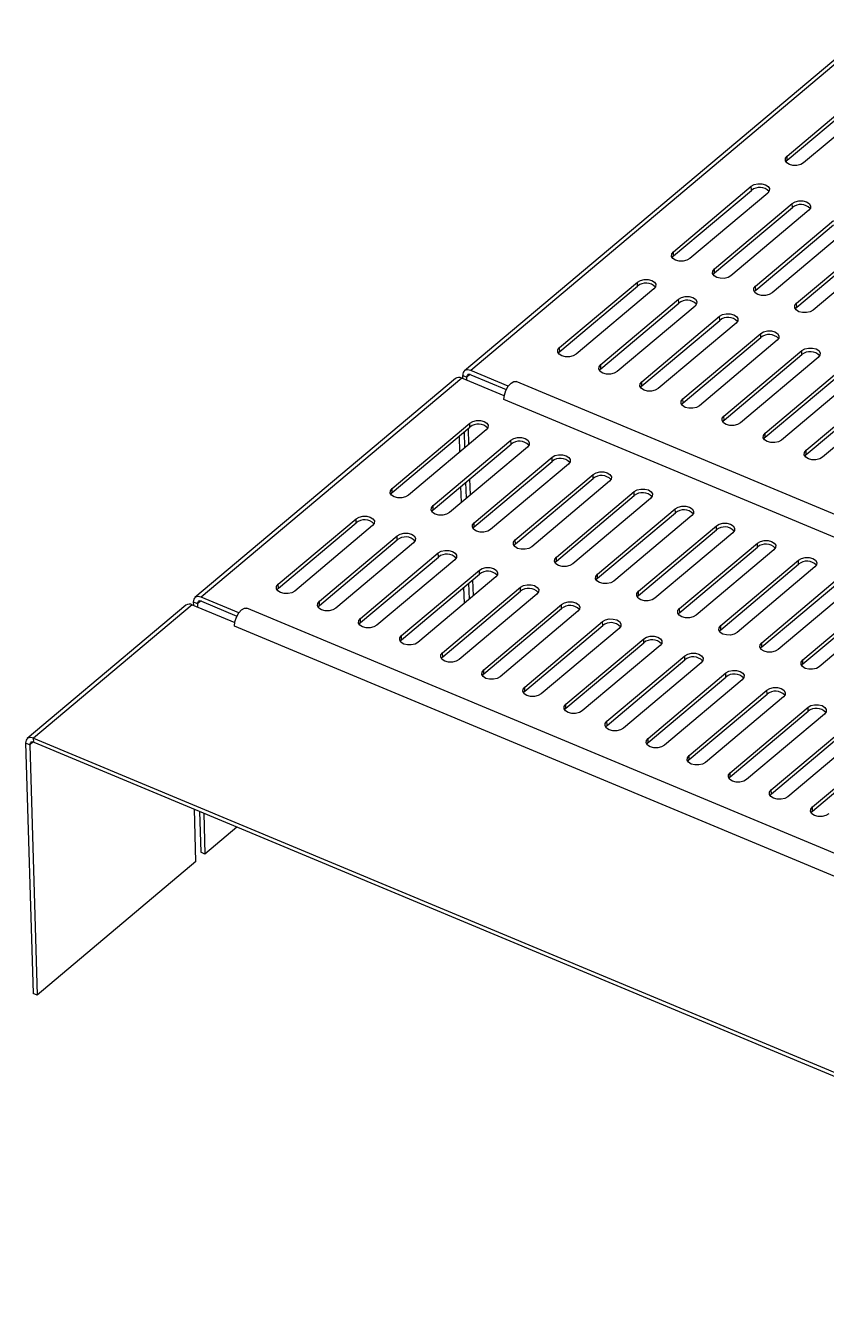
# Model space of a CAD drawing. Extents: x 0 to 841, y 0 to 594.
# Drawn here: x 643.5 to 682.9, y 123.4 to 186.5 of the extents above; entities that cross this region are included whole.
import ezdxf

# ---------------------------------------------------------------- set-up
doc = ezdxf.new("R2010")
doc.units = 0
doc.layers.get('0').update_dxf_attribs({"linetype": 'CONTINUOUS'})

msp = doc.modelspace()

# ---------------------------------------------------------------- linework, layer by layer
at = {"color": 7, "linetype": 'CONTINUOUS'}
for p, q in [((685.252, 186.435), (665.088, 169.473)), ((685.562, 186.452), (665.398, 169.491)), ((680.959, 180.038), (684.785, 183.257)), ((680.965, 179.838), (684.791, 183.057)), ((685.593, 182.92), (681.767, 179.701)), ((680.895, 179.756), (680.965, 179.838)), ((680.965, 179.838), (680.959, 180.038)), ((675.366, 175.334), (679.193, 178.553)), ((679.199, 178.352), (679.193, 178.553)), ((675.372, 175.133), (679.199, 178.352)), ((680.001, 178.216), (676.174, 174.997)), ((677.386, 174.491), (681.212, 177.71)), ((677.392, 174.291), (681.218, 177.51)), ((682.02, 177.373), (678.194, 174.154)), ((681.218, 177.51), (681.212, 177.71)), ((679.406, 173.648), (683.232, 176.867)), ((679.412, 173.448), (683.238, 176.667)), ((684.04, 176.53), (680.214, 173.311)), ((681.426, 172.805), (685.252, 176.024)), ((675.372, 175.133), (675.366, 175.334)), ((681.432, 172.605), (685.258, 175.824)), ((686.06, 175.687), (682.234, 172.468)), ((675.302, 175.051), (675.372, 175.133)), ((677.322, 174.208), (677.392, 174.291)), ((677.392, 174.291), (677.386, 174.491)), ((669.773, 170.629), (673.6, 173.848)), ((669.779, 170.429), (673.606, 173.648)), ((674.408, 173.511), (670.581, 170.292)), ((673.606, 173.648), (673.6, 173.848)), ((679.342, 173.365), (679.412, 173.448)), ((679.412, 173.448), (679.406, 173.648)), ((671.793, 169.786), (675.62, 173.005)), ((675.626, 172.805), (675.62, 173.005)), ((671.799, 169.586), (675.626, 172.805)), ((676.428, 172.668), (672.601, 169.449)), ((681.362, 172.523), (681.432, 172.605)), ((681.432, 172.605), (681.426, 172.805)), ((673.813, 168.943), (677.64, 172.162)), ((673.819, 168.743), (677.646, 171.962)), ((678.448, 171.825), (674.621, 168.606)), ((677.646, 171.962), (677.64, 172.162)), ((675.833, 168.101), (679.659, 171.32)), ((675.839, 167.9), (679.665, 171.119)), ((680.467, 170.983), (676.641, 167.764)), ((679.665, 171.119), (679.659, 171.32)), ((669.709, 170.346), (669.779, 170.429)), ((669.779, 170.429), (669.773, 170.629)), ((677.853, 167.258), (681.679, 170.477)), ((681.685, 170.277), (681.679, 170.477)), ((671.799, 169.586), (671.793, 169.786)), ((677.859, 167.058), (681.685, 170.277)), ((682.487, 170.14), (678.661, 166.921)), ((664.647, 169.102), (651.842, 158.33)), ((664.957, 169.119), (652.152, 158.348)), ((667.046, 168.247), (664.957, 169.119)), ((665.006, 169.259), (665.208, 169.175)), ((665.011, 169.097), (665.006, 169.259)), ((665.362, 169.304), (665.208, 169.175)), ((665.213, 169.012), (665.208, 169.175)), ((667.244, 168.721), (665.398, 169.491)), ((665.404, 169.291), (667.151, 168.562)), ((671.729, 169.503), (671.799, 169.586)), ((679.873, 166.415), (683.699, 169.634)), ((679.879, 166.215), (683.705, 169.434)), ((684.507, 169.297), (680.681, 166.078)), ((748.034, 135.413), (667.64, 168.955)), ((673.749, 168.661), (673.819, 168.743)), ((673.819, 168.743), (673.813, 168.943)), ((681.893, 165.572), (685.719, 168.791)), ((681.899, 165.372), (685.725, 168.591)), ((686.527, 168.454), (682.701, 165.235)), ((747.425, 134.527), (667.031, 168.068)), ((675.769, 167.818), (675.839, 167.9)), ((675.839, 167.9), (675.833, 168.101)), ((677.859, 167.058), (677.853, 167.258)), ((661.531, 163.696), (665.358, 166.915)), ((661.537, 163.495), (665.363, 166.714)), ((666.165, 166.578), (662.339, 163.359)), ((665.307, 165.856), (665.284, 166.647)), ((665.363, 166.714), (665.358, 166.915)), ((677.789, 166.975), (677.859, 167.058)), ((663.551, 162.853), (667.377, 166.072)), ((663.557, 162.653), (667.383, 165.872)), ((664.866, 165.484), (664.842, 166.276)), ((665.113, 165.692), (665.089, 166.484)), ((667.383, 165.872), (667.377, 166.072)), ((679.809, 166.132), (679.879, 166.215)), ((679.879, 166.215), (679.873, 166.415)), ((668.185, 165.735), (664.359, 162.516)), ((681.829, 165.29), (681.899, 165.372)), ((681.899, 165.372), (681.893, 165.572)), ((665.571, 162.01), (669.397, 165.229)), ((665.577, 161.81), (669.403, 165.029)), ((670.205, 164.892), (666.379, 161.673)), ((669.403, 165.029), (669.397, 165.229)), ((665.187, 163.213), (665.163, 164.004)), ((665.382, 163.376), (665.358, 164.168)), ((667.591, 161.167), (671.417, 164.386)), ((667.597, 160.967), (671.423, 164.186)), ((672.225, 164.049), (668.399, 160.83)), ((671.423, 164.186), (671.417, 164.386)), ((661.467, 163.413), (661.537, 163.495)), ((661.537, 163.495), (661.531, 163.696)), ((664.94, 163.005), (664.916, 163.796)), ((669.611, 160.325), (673.437, 163.544)), ((673.443, 163.343), (673.437, 163.544)), ((663.557, 162.653), (663.551, 162.853)), ((669.617, 160.124), (673.443, 163.343)), ((674.245, 163.207), (670.419, 159.988)), ((655.938, 158.991), (659.765, 162.21)), ((659.771, 162.01), (659.765, 162.21)), ((663.487, 162.57), (663.557, 162.653)), ((671.631, 159.482), (675.457, 162.701)), ((671.636, 159.282), (675.463, 162.501)), ((676.265, 162.364), (672.438, 159.145)), ((675.463, 162.501), (675.457, 162.701)), ((655.944, 158.791), (659.771, 162.01)), ((660.573, 161.873), (656.746, 158.654)), ((665.507, 161.727), (665.577, 161.81)), ((665.577, 161.81), (665.571, 162.01)), ((673.65, 158.639), (677.477, 161.858)), ((673.656, 158.439), (677.483, 161.658)), ((678.285, 161.521), (674.458, 158.302)), ((677.483, 161.658), (677.477, 161.858)), ((657.958, 158.148), (661.785, 161.367)), ((657.964, 157.948), (661.791, 161.167)), ((662.593, 161.03), (658.766, 157.811)), ((661.791, 161.167), (661.785, 161.367)), ((667.527, 160.885), (667.597, 160.967)), ((667.597, 160.967), (667.591, 161.167)), ((675.67, 157.796), (679.497, 161.015)), ((679.503, 160.815), (679.497, 161.015)), ((659.978, 157.305), (663.804, 160.524)), ((659.984, 157.105), (663.81, 160.324)), ((663.81, 160.324), (663.804, 160.524)), ((669.617, 160.124), (669.611, 160.325)), ((675.676, 157.596), (679.503, 160.815)), ((680.305, 160.678), (676.478, 157.459)), ((664.612, 160.187), (660.786, 156.968)), ((661.998, 156.463), (665.824, 159.682)), ((665.83, 159.482), (665.824, 159.682)), ((669.547, 160.042), (669.617, 160.124)), ((677.69, 156.954), (681.517, 160.173)), ((677.696, 156.753), (681.523, 159.972)), ((682.325, 159.836), (678.498, 156.616)), ((681.523, 159.972), (681.517, 160.173)), ((655.944, 158.791), (655.938, 158.991)), ((662.004, 156.262), (665.83, 159.482)), ((666.632, 159.345), (662.806, 156.126)), ((665.335, 158.254), (665.312, 159.045)), ((665.53, 158.417), (665.506, 159.209)), ((671.567, 159.199), (671.636, 159.282)), ((671.636, 159.282), (671.631, 159.482)), ((679.71, 156.111), (683.537, 159.33)), ((679.716, 155.911), (683.543, 159.13)), ((684.345, 158.993), (680.518, 155.774)), ((653.997, 157.578), (652.152, 158.348)), ((655.874, 158.708), (655.944, 158.791)), ((664.018, 155.62), (667.844, 158.839)), ((664.024, 155.42), (667.85, 158.639)), ((668.652, 158.502), (664.826, 155.283)), ((665.088, 158.046), (665.065, 158.837)), ((667.85, 158.639), (667.844, 158.839)), ((673.586, 158.356), (673.656, 158.439)), ((673.656, 158.439), (673.65, 158.639)), ((681.73, 155.268), (685.557, 158.487)), ((651.4, 157.959), (643.6, 151.397)), ((651.71, 157.977), (643.91, 151.415)), ((651.71, 157.977), (653.8, 157.105)), ((651.962, 158.032), (651.76, 158.116)), ((651.76, 158.116), (651.765, 157.954)), ((652.115, 158.161), (651.962, 158.032)), ((651.962, 158.032), (651.967, 157.87)), ((652.158, 158.148), (653.905, 157.419)), ((734.787, 124.27), (654.394, 157.812)), ((657.894, 157.865), (657.964, 157.948)), ((657.964, 157.948), (657.958, 158.148)), ((666.038, 154.777), (669.864, 157.996)), ((666.044, 154.577), (669.87, 157.796)), ((669.87, 157.796), (669.864, 157.996)), ((675.676, 157.596), (675.67, 157.796)), ((681.736, 155.068), (685.563, 158.287)), ((686.365, 158.15), (682.538, 154.931)), ((659.914, 157.023), (659.984, 157.105)), ((659.984, 157.105), (659.978, 157.305)), ((670.672, 157.659), (666.846, 154.44)), ((668.058, 153.934), (671.884, 157.153)), ((671.89, 156.953), (671.884, 157.153)), ((675.606, 157.514), (675.676, 157.596)), ((734.179, 123.384), (653.785, 156.926)), ((662.004, 156.262), (661.998, 156.463)), ((668.064, 153.734), (671.89, 156.953)), ((672.692, 156.816), (668.866, 153.597)), ((677.626, 156.671), (677.696, 156.753)), ((677.696, 156.753), (677.69, 156.954)), ((661.934, 156.18), (662.004, 156.262)), ((670.078, 153.092), (673.904, 156.311)), ((670.083, 152.891), (673.91, 156.11)), ((674.712, 155.974), (670.885, 152.755)), ((673.91, 156.11), (673.904, 156.311)), ((679.646, 155.828), (679.716, 155.911)), ((679.716, 155.911), (679.71, 156.111)), ((663.954, 155.337), (664.024, 155.42)), ((664.024, 155.42), (664.018, 155.62)), ((672.097, 152.249), (675.924, 155.468)), ((672.103, 152.049), (675.93, 155.268)), ((675.93, 155.268), (675.924, 155.468)), ((681.736, 155.068), (681.73, 155.268)), ((665.974, 154.494), (666.044, 154.577)), ((666.044, 154.577), (666.038, 154.777)), ((676.732, 155.131), (672.905, 151.912)), ((674.117, 151.406), (677.944, 154.625)), ((677.95, 154.425), (677.944, 154.625)), ((681.666, 154.985), (681.736, 155.068)), ((668.064, 153.734), (668.058, 153.934)), ((674.123, 151.206), (677.95, 154.425)), ((678.752, 154.288), (674.925, 151.069)), ((667.994, 153.652), (668.064, 153.734)), ((676.137, 150.563), (679.964, 153.782)), ((676.143, 150.363), (679.97, 153.582)), ((680.772, 153.445), (676.945, 150.226)), ((679.97, 153.582), (679.964, 153.782)), ((670.014, 152.809), (670.083, 152.891)), ((670.083, 152.891), (670.078, 153.092)), ((678.157, 149.721), (681.984, 152.94)), ((678.163, 149.52), (681.99, 152.739)), ((681.99, 152.739), (681.984, 152.94)), ((672.033, 151.966), (672.103, 152.049)), ((672.103, 152.049), (672.097, 152.249)), ((682.792, 152.603), (678.965, 149.384)), ((680.177, 148.878), (684.004, 152.097)), ((643.91, 151.415), (685.419, 134.096)), ((643.916, 151.215), (643.91, 151.415)), ((674.123, 151.206), (674.117, 151.406)), ((680.183, 148.678), (684.01, 151.897)), ((684.812, 151.76), (680.985, 148.541)), ((643.518, 151.183), (643.72, 151.099)), ((643.518, 151.183), (643.886, 138.872)), ((643.873, 151.228), (643.72, 151.099)), ((643.72, 151.099), (644.088, 138.788)), ((643.916, 151.215), (685.425, 133.896)), ((674.053, 151.123), (674.123, 151.206)), ((682.197, 148.035), (686.024, 151.254)), ((682.203, 147.835), (686.03, 151.054)), ((676.073, 150.281), (676.143, 150.363)), ((676.143, 150.363), (676.137, 150.563)), ((678.093, 149.438), (678.163, 149.52)), ((678.163, 149.52), (678.157, 149.721)), ((680.183, 148.678), (680.177, 148.878)), ((680.113, 148.595), (680.183, 148.678)), ((651.889, 145.35), (651.812, 147.92)), ((652.068, 147.813), (652.128, 145.806)), ((652.27, 147.729), (652.33, 145.721)), ((682.133, 147.752), (682.203, 147.835)), ((682.203, 147.835), (682.197, 148.035)), ((653.906, 147.047), (652.33, 145.721)), ((652.33, 145.721), (652.128, 145.806)), ((651.889, 145.35), (644.088, 138.788)), ((644.088, 138.788), (643.886, 138.872))]:
    msp.add_line(p, q, dxfattribs=at)
at = {"color": 7, "linetype": 'CONTINUOUS', "flags": 128}
for points in [[(681.767, 179.701), (681.623, 179.619), (681.44, 179.576), (681.245, 179.577), (681.068, 179.622), (680.936, 179.706), (680.869, 179.814), (680.877, 179.931), (680.959, 180.038)], [(679.193, 178.553), (679.336, 178.635), (679.519, 178.678), (679.714, 178.677), (679.891, 178.632), (680.023, 178.548), (680.09, 178.44), (680.082, 178.323), (680.001, 178.216)], [(681.212, 177.71), (681.356, 177.792), (681.539, 177.836), (681.734, 177.835), (681.911, 177.789), (682.043, 177.706), (682.11, 177.597), (682.102, 177.48), (682.02, 177.373)], [(676.174, 174.997), (676.03, 174.915), (675.847, 174.871), (675.652, 174.872), (675.475, 174.917), (675.343, 175.001), (675.276, 175.109), (675.284, 175.226), (675.366, 175.334)], [(678.194, 174.154), (678.05, 174.072), (677.867, 174.028), (677.672, 174.029), (677.495, 174.075), (677.363, 174.158), (677.296, 174.266), (677.304, 174.383), (677.386, 174.491)], [(673.6, 173.848), (673.743, 173.93), (673.926, 173.974), (674.121, 173.973), (674.298, 173.927), (674.43, 173.844), (674.497, 173.735), (674.49, 173.618), (674.408, 173.511)], [(680.214, 173.311), (680.07, 173.229), (679.887, 173.185), (679.692, 173.186), (679.515, 173.232), (679.383, 173.315), (679.316, 173.424), (679.324, 173.541), (679.406, 173.648)], [(675.62, 173.005), (675.763, 173.087), (675.946, 173.131), (676.141, 173.13), (676.318, 173.084), (676.45, 173.001), (676.517, 172.893), (676.509, 172.776), (676.428, 172.668)], [(677.64, 172.162), (677.783, 172.244), (677.966, 172.288), (678.161, 172.287), (678.338, 172.241), (678.47, 172.158), (678.537, 172.05), (678.529, 171.933), (678.448, 171.825)], [(682.234, 172.468), (682.09, 172.386), (681.907, 172.343), (681.712, 172.344), (681.535, 172.389), (681.403, 172.473), (681.336, 172.581), (681.344, 172.698), (681.426, 172.805)], [(679.659, 171.32), (679.803, 171.402), (679.986, 171.445), (680.181, 171.444), (680.358, 171.399), (680.49, 171.315), (680.557, 171.207), (680.549, 171.09), (680.467, 170.983)], [(670.581, 170.292), (670.438, 170.21), (670.254, 170.166), (670.06, 170.167), (669.883, 170.213), (669.75, 170.296), (669.683, 170.404), (669.691, 170.521), (669.773, 170.629)], [(681.679, 170.477), (681.823, 170.559), (682.006, 170.603), (682.201, 170.602), (682.378, 170.556), (682.51, 170.473), (682.577, 170.364), (682.569, 170.247), (682.487, 170.14)], [(672.601, 169.449), (672.457, 169.367), (672.274, 169.323), (672.08, 169.324), (671.903, 169.37), (671.77, 169.453), (671.703, 169.562), (671.711, 169.679), (671.793, 169.786)], [(665.398, 169.491), (665.32, 169.516), (665.244, 169.525), (665.176, 169.517), (665.116, 169.493), (665.068, 169.453), (665.032, 169.399), (665.012, 169.334), (665.006, 169.259)], [(665.404, 169.291), (665.365, 169.303), (665.327, 169.308), (665.293, 169.304), (665.263, 169.292), (665.239, 169.272), (665.221, 169.245), (665.211, 169.212), (665.208, 169.175)], [(667.031, 168.068), (667.054, 168.284), (667.128, 168.513), (667.245, 168.722), (667.384, 168.878), (667.526, 168.959), (667.64, 168.955)], [(674.621, 168.606), (674.477, 168.524), (674.294, 168.481), (674.099, 168.482), (673.922, 168.527), (673.79, 168.611), (673.723, 168.719), (673.731, 168.836), (673.813, 168.943)], [(676.641, 167.764), (676.497, 167.682), (676.314, 167.638), (676.119, 167.639), (675.942, 167.684), (675.81, 167.768), (675.743, 167.876), (675.751, 167.993), (675.833, 168.101)], [(678.661, 166.921), (678.517, 166.839), (678.334, 166.795), (678.139, 166.796), (677.962, 166.842), (677.83, 166.925), (677.763, 167.033), (677.771, 167.15), (677.853, 167.258)], [(665.358, 166.915), (665.501, 166.997), (665.684, 167.04), (665.879, 167.039), (666.056, 166.994), (666.188, 166.91), (666.255, 166.802), (666.247, 166.685), (666.165, 166.578)], [(667.377, 166.072), (667.521, 166.154), (667.704, 166.198), (667.899, 166.197), (668.076, 166.151), (668.208, 166.068), (668.275, 165.959), (668.267, 165.842), (668.185, 165.735)], [(680.681, 166.078), (680.537, 165.996), (680.354, 165.952), (680.159, 165.953), (679.982, 165.999), (679.85, 166.082), (679.783, 166.191), (679.791, 166.308), (679.873, 166.415)], [(669.397, 165.229), (669.541, 165.311), (669.724, 165.355), (669.919, 165.354), (670.096, 165.308), (670.228, 165.225), (670.295, 165.117), (670.287, 165), (670.205, 164.892)], [(682.701, 165.235), (682.557, 165.153), (682.374, 165.11), (682.179, 165.111), (682.002, 165.156), (681.87, 165.24), (681.803, 165.348), (681.811, 165.465), (681.893, 165.572)], [(671.417, 164.386), (671.561, 164.468), (671.744, 164.512), (671.939, 164.511), (672.116, 164.465), (672.248, 164.382), (672.315, 164.274), (672.307, 164.157), (672.225, 164.049)], [(662.339, 163.359), (662.195, 163.277), (662.012, 163.233), (661.817, 163.234), (661.64, 163.279), (661.508, 163.363), (661.441, 163.471), (661.449, 163.588), (661.531, 163.696)], [(673.437, 163.544), (673.581, 163.626), (673.764, 163.669), (673.959, 163.668), (674.136, 163.623), (674.268, 163.539), (674.335, 163.431), (674.327, 163.314), (674.245, 163.207)], [(664.359, 162.516), (664.215, 162.434), (664.032, 162.39), (663.837, 162.391), (663.66, 162.437), (663.528, 162.52), (663.461, 162.628), (663.469, 162.745), (663.551, 162.853)], [(675.457, 162.701), (675.601, 162.783), (675.784, 162.827), (675.979, 162.826), (676.156, 162.78), (676.288, 162.697), (676.355, 162.588), (676.347, 162.471), (676.265, 162.364)], [(659.765, 162.21), (659.908, 162.292), (660.091, 162.336), (660.286, 162.335), (660.463, 162.289), (660.595, 162.206), (660.662, 162.097), (660.654, 161.98), (660.573, 161.873)], [(661.785, 161.367), (661.928, 161.449), (662.111, 161.493), (662.306, 161.492), (662.483, 161.446), (662.615, 161.363), (662.682, 161.255), (662.674, 161.138), (662.593, 161.03)], [(666.379, 161.673), (666.235, 161.591), (666.052, 161.547), (665.857, 161.548), (665.68, 161.594), (665.548, 161.677), (665.481, 161.786), (665.489, 161.903), (665.571, 162.01)], [(677.477, 161.858), (677.621, 161.94), (677.804, 161.984), (677.999, 161.983), (678.176, 161.937), (678.308, 161.854), (678.375, 161.745), (678.367, 161.629), (678.285, 161.521)], [(668.399, 160.83), (668.255, 160.748), (668.072, 160.705), (667.877, 160.706), (667.7, 160.751), (667.568, 160.835), (667.501, 160.943), (667.509, 161.06), (667.591, 161.167)], [(679.497, 161.015), (679.641, 161.097), (679.824, 161.141), (680.018, 161.14), (680.195, 161.094), (680.328, 161.011), (680.395, 160.903), (680.387, 160.786), (680.305, 160.678)], [(663.804, 160.524), (663.948, 160.606), (664.131, 160.65), (664.326, 160.649), (664.503, 160.604), (664.635, 160.52), (664.702, 160.412), (664.694, 160.295), (664.612, 160.187)], [(670.419, 159.988), (670.275, 159.906), (670.092, 159.862), (669.897, 159.863), (669.72, 159.908), (669.588, 159.992), (669.521, 160.1), (669.529, 160.217), (669.611, 160.325)], [(681.517, 160.173), (681.66, 160.255), (681.844, 160.298), (682.038, 160.297), (682.215, 160.252), (682.348, 160.168), (682.415, 160.06), (682.407, 159.943), (682.325, 159.836)], [(665.824, 159.682), (665.968, 159.764), (666.151, 159.807), (666.346, 159.806), (666.523, 159.761), (666.655, 159.677), (666.722, 159.569), (666.714, 159.452), (666.632, 159.345)], [(656.746, 158.654), (656.602, 158.572), (656.419, 158.528), (656.225, 158.529), (656.048, 158.575), (655.915, 158.658), (655.848, 158.766), (655.856, 158.883), (655.938, 158.991)], [(667.844, 158.839), (667.988, 158.921), (668.171, 158.965), (668.366, 158.964), (668.543, 158.918), (668.675, 158.835), (668.742, 158.726), (668.734, 158.609), (668.652, 158.502)], [(672.438, 159.145), (672.295, 159.063), (672.112, 159.019), (671.917, 159.02), (671.74, 159.066), (671.608, 159.149), (671.541, 159.257), (671.549, 159.374), (671.631, 159.482)], [(652.152, 158.348), (652.073, 158.373), (651.998, 158.382), (651.929, 158.374), (651.87, 158.35), (651.821, 158.31), (651.786, 158.257), (651.765, 158.191), (651.76, 158.116)], [(674.458, 158.302), (674.315, 158.22), (674.132, 158.176), (673.937, 158.177), (673.76, 158.223), (673.628, 158.306), (673.561, 158.415), (673.569, 158.532), (673.65, 158.639)], [(652.158, 158.148), (652.118, 158.16), (652.081, 158.165), (652.047, 158.161), (652.017, 158.149), (651.992, 158.129), (651.975, 158.102), (651.964, 158.069), (651.962, 158.032)], [(653.785, 156.926), (653.807, 157.141), (653.882, 157.37), (653.998, 157.579), (654.138, 157.736), (654.28, 157.816), (654.394, 157.812)], [(658.766, 157.811), (658.622, 157.729), (658.439, 157.685), (658.244, 157.686), (658.067, 157.732), (657.935, 157.815), (657.868, 157.924), (657.876, 158.041), (657.958, 158.148)], [(669.864, 157.996), (670.008, 158.078), (670.191, 158.122), (670.386, 158.121), (670.563, 158.075), (670.695, 157.992), (670.762, 157.884), (670.754, 157.767), (670.672, 157.659)], [(676.478, 157.459), (676.335, 157.377), (676.152, 157.334), (675.957, 157.335), (675.78, 157.38), (675.648, 157.464), (675.581, 157.572), (675.588, 157.689), (675.67, 157.796)], [(660.786, 156.968), (660.642, 156.886), (660.459, 156.843), (660.264, 156.844), (660.087, 156.889), (659.955, 156.973), (659.888, 157.081), (659.896, 157.198), (659.978, 157.305)], [(671.884, 157.153), (672.028, 157.235), (672.211, 157.279), (672.406, 157.278), (672.583, 157.232), (672.715, 157.149), (672.782, 157.041), (672.774, 156.924), (672.692, 156.816)], [(662.806, 156.126), (662.662, 156.044), (662.479, 156), (662.284, 156.001), (662.107, 156.046), (661.975, 156.13), (661.908, 156.238), (661.916, 156.355), (661.998, 156.463)], [(673.904, 156.311), (674.048, 156.393), (674.231, 156.436), (674.426, 156.435), (674.603, 156.39), (674.735, 156.306), (674.802, 156.198), (674.794, 156.081), (674.712, 155.974)], [(678.498, 156.616), (678.355, 156.535), (678.172, 156.491), (677.977, 156.492), (677.8, 156.537), (677.668, 156.621), (677.601, 156.729), (677.608, 156.846), (677.69, 156.954)], [(680.518, 155.774), (680.375, 155.692), (680.192, 155.648), (679.997, 155.649), (679.82, 155.695), (679.688, 155.778), (679.62, 155.886), (679.628, 156.003), (679.71, 156.111)], [(664.826, 155.283), (664.682, 155.201), (664.499, 155.157), (664.304, 155.158), (664.127, 155.204), (663.995, 155.287), (663.928, 155.395), (663.936, 155.512), (664.018, 155.62)], [(675.924, 155.468), (676.068, 155.55), (676.251, 155.594), (676.446, 155.593), (676.623, 155.547), (676.755, 155.464), (676.822, 155.355), (676.814, 155.238), (676.732, 155.131)], [(682.538, 154.931), (682.395, 154.849), (682.212, 154.805), (682.017, 154.806), (681.84, 154.852), (681.708, 154.935), (681.64, 155.044), (681.648, 155.161), (681.73, 155.268)], [(666.846, 154.44), (666.702, 154.358), (666.519, 154.314), (666.324, 154.315), (666.147, 154.361), (666.015, 154.444), (665.948, 154.553), (665.956, 154.67), (666.038, 154.777)], [(677.944, 154.625), (678.088, 154.707), (678.271, 154.751), (678.465, 154.75), (678.642, 154.704), (678.775, 154.621), (678.842, 154.513), (678.834, 154.396), (678.752, 154.288)], [(668.866, 153.597), (668.722, 153.515), (668.539, 153.472), (668.344, 153.473), (668.167, 153.518), (668.035, 153.602), (667.968, 153.71), (667.976, 153.827), (668.058, 153.934)], [(679.964, 153.782), (680.107, 153.864), (680.291, 153.908), (680.485, 153.907), (680.662, 153.861), (680.795, 153.778), (680.862, 153.67), (680.854, 153.553), (680.772, 153.445)], [(670.885, 152.755), (670.742, 152.673), (670.559, 152.629), (670.364, 152.63), (670.187, 152.675), (670.055, 152.759), (669.988, 152.867), (669.996, 152.984), (670.078, 153.092)], [(681.984, 152.94), (682.127, 153.022), (682.31, 153.065), (682.505, 153.064), (682.682, 153.019), (682.815, 152.935), (682.882, 152.827), (682.874, 152.71), (682.792, 152.603)], [(672.905, 151.912), (672.762, 151.83), (672.579, 151.786), (672.384, 151.787), (672.207, 151.833), (672.075, 151.916), (672.008, 152.024), (672.016, 152.141), (672.097, 152.249)], [(643.91, 151.415), (643.831, 151.44), (643.756, 151.449), (643.687, 151.441), (643.627, 151.417), (643.579, 151.377), (643.544, 151.323), (643.523, 151.258), (643.518, 151.183)], [(674.925, 151.069), (674.782, 150.987), (674.599, 150.943), (674.404, 150.944), (674.227, 150.99), (674.095, 151.073), (674.028, 151.182), (674.035, 151.299), (674.117, 151.406)], [(643.916, 151.215), (643.876, 151.227), (643.839, 151.232), (643.804, 151.228), (643.775, 151.216), (643.75, 151.196), (643.733, 151.169), (643.722, 151.136), (643.72, 151.099)], [(676.945, 150.226), (676.802, 150.144), (676.619, 150.101), (676.424, 150.102), (676.247, 150.147), (676.115, 150.231), (676.048, 150.339), (676.055, 150.456), (676.137, 150.563)], [(678.965, 149.384), (678.822, 149.302), (678.639, 149.258), (678.444, 149.259), (678.267, 149.304), (678.135, 149.388), (678.067, 149.496), (678.075, 149.613), (678.157, 149.721)], [(680.985, 148.541), (680.842, 148.459), (680.659, 148.415), (680.464, 148.416), (680.287, 148.462), (680.155, 148.545), (680.087, 148.653), (680.095, 148.77), (680.177, 148.878)], [(683.005, 147.698), (682.862, 147.616), (682.679, 147.572), (682.484, 147.573), (682.307, 147.619), (682.175, 147.702), (682.107, 147.811), (682.115, 147.928), (682.197, 148.035)]]:
    msp.add_lwpolyline(points, dxfattribs=at)
at = {"color": 7, "linetype": 'CONTINUOUS'}
for centre, radius, start, end in [((679.606, 177.863), 0.637, 43.13535, 129.72866), ((681.626, 177.02), 0.637, 43.13535, 129.72866), ((674.013, 173.158), 0.637, 43.13535, 129.72866), ((676.033, 172.315), 0.637, 43.13535, 129.72866), ((678.053, 171.472), 0.637, 43.13535, 129.72866), ((680.073, 170.63), 0.637, 43.13535, 129.72866), ((682.093, 169.787), 0.637, 43.13535, 129.72866), ((664.816, 168.856), 0.298, 61.93333, 124.61159), ((665.771, 166.225), 0.637, 43.13535, 129.72866), ((667.791, 165.382), 0.637, 43.13535, 129.72866), ((669.811, 164.539), 0.637, 43.13535, 129.72866), ((671.83, 163.696), 0.637, 43.13535, 129.72866), ((673.85, 162.854), 0.637, 43.13535, 129.72866), ((660.178, 161.52), 0.637, 43.13535, 129.72866), ((675.87, 162.011), 0.637, 43.13535, 129.72866), ((677.89, 161.168), 0.637, 43.13535, 129.72866), ((662.198, 160.677), 0.637, 43.13535, 129.72866), ((679.91, 160.325), 0.637, 43.13535, 129.72866), ((664.218, 159.834), 0.637, 43.13535, 129.72866), ((666.238, 158.992), 0.637, 43.13535, 129.72866), ((681.93, 159.483), 0.637, 43.13535, 129.72866), ((668.258, 158.149), 0.637, 43.13535, 129.72866), ((651.57, 157.713), 0.298, 61.93333, 124.61159), ((670.277, 157.306), 0.637, 43.13535, 129.72866), ((672.297, 156.463), 0.637, 43.13535, 129.72866), ((674.317, 155.621), 0.637, 43.13535, 129.72866), ((676.337, 154.778), 0.637, 43.13535, 129.72866), ((678.357, 153.935), 0.637, 43.13535, 129.72866), ((680.377, 153.092), 0.637, 43.13535, 129.72866), ((682.397, 152.25), 0.637, 43.13535, 129.72866)]:
    msp.add_arc(centre, radius, start, end, dxfattribs=at)

doc.saveas('drawing.dxf')
